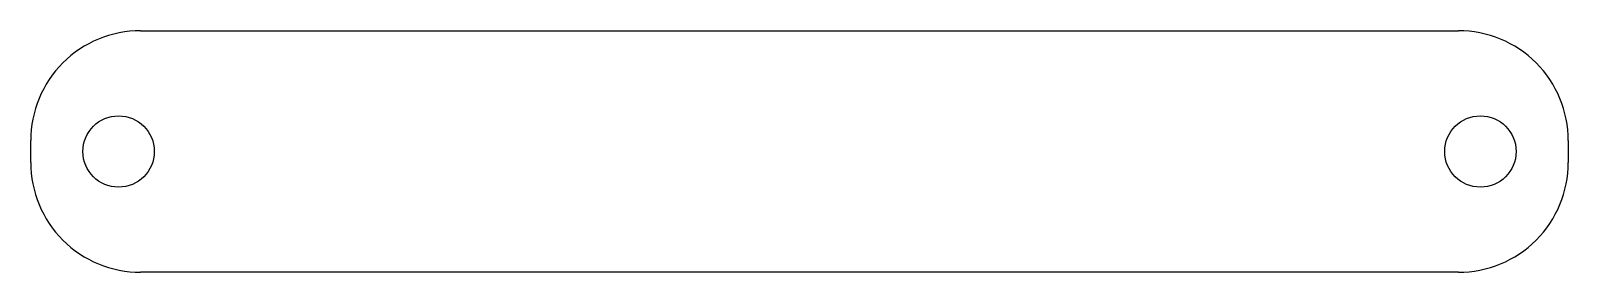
# Model space of a CAD drawing. Header units: metres. Extents: x -10 to 130, y -22 to 0.
import ezdxf

# ---------------------------------------------------------------- set-up
doc = ezdxf.new("R2010")
doc.units = ezdxf.units.M

msp = doc.modelspace()

# ---------------------------------------------------------------- linework, layer by layer
for p, q in [((0, 0), (120, 0)), ((0, 0), (0, 0)), ((-10, -12), (-10, -10)), ((130, -10), (130, -12)), ((120, -22), (0, -22))]:
    msp.add_line(p, q)
for centre in [(-2, -11), (122, -11)]:
    msp.add_circle(centre, 3.25)
for centre, start, end in [((0, -10), 90, 135), ((120, -10), 405, 450), ((0, -10), 135, 180), ((120, -10), 360, 405), ((0, -12), 180, 225), ((120, -12), 315, 360), ((0, -12), 225, 270), ((120, -12), 270, 315)]:
    msp.add_arc(centre, 10, start, end)

doc.saveas('drawing.dxf')
